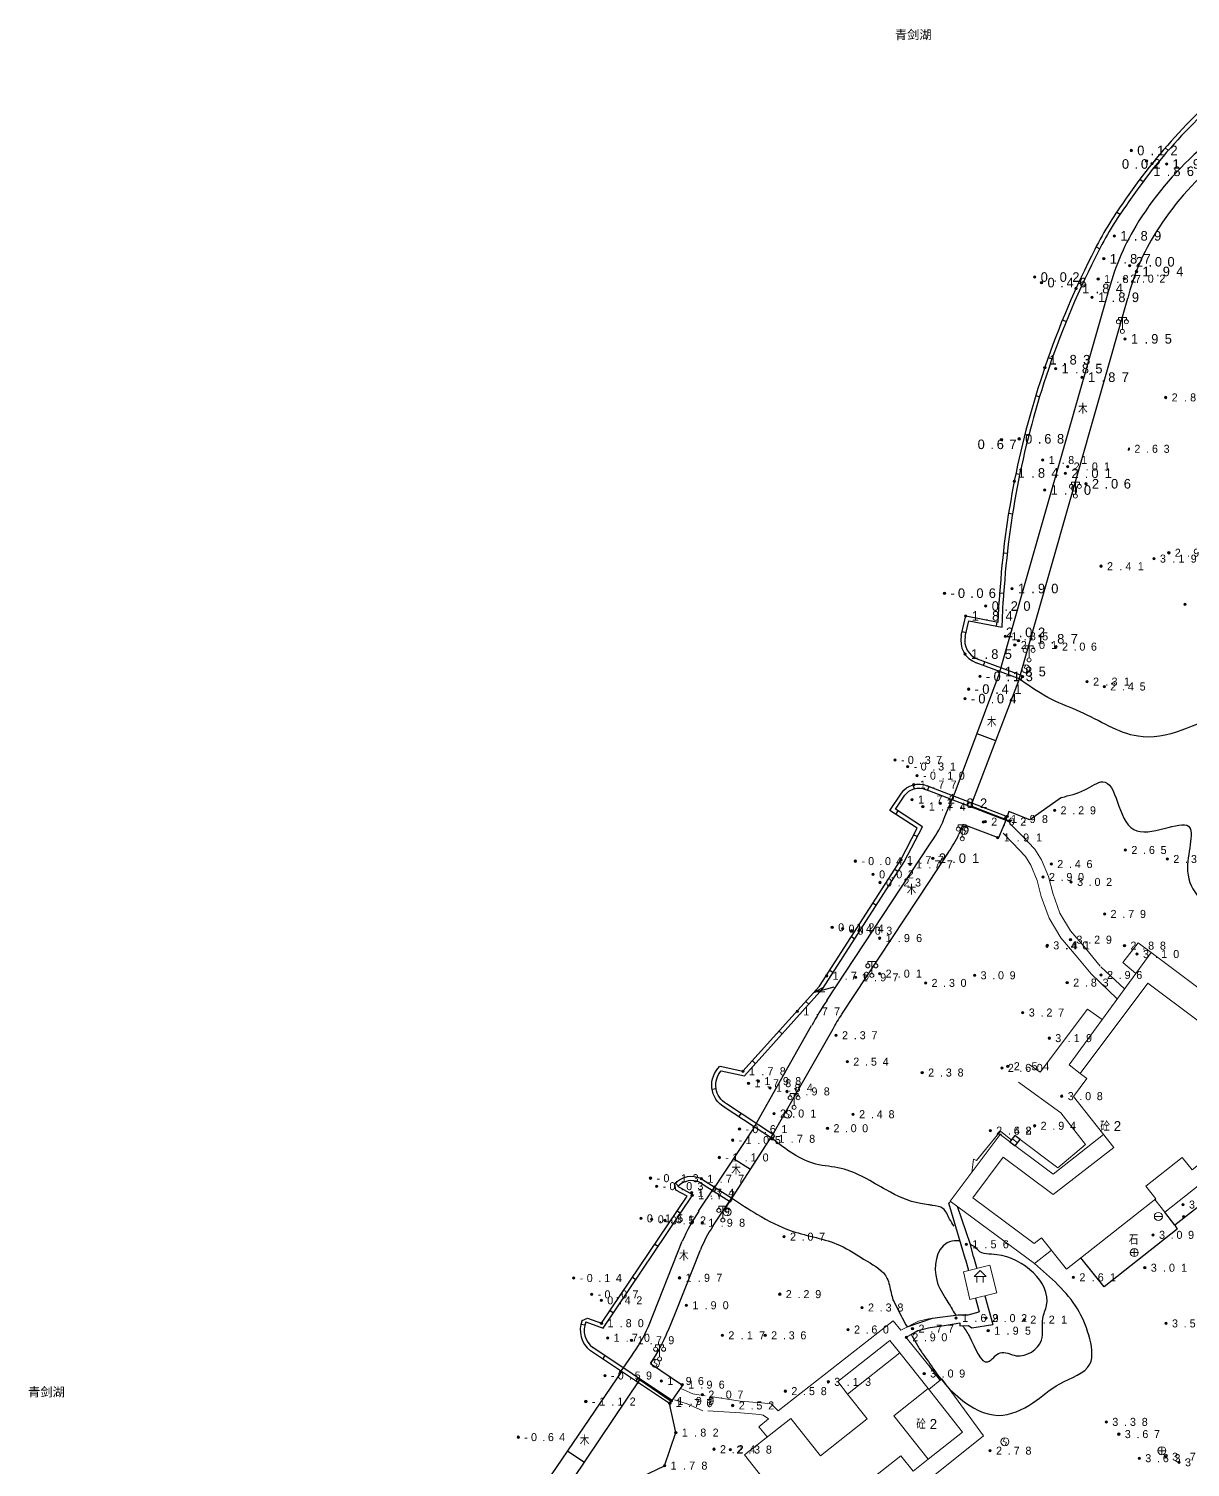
# Model space of a CAD drawing. Header units: metres. Extents: x 342272 to 345188, y 671156 to 672490.
# Drawn here: x 344131.6 to 344276.7, y 671543.2 to 671723 of the extents above; entities that cross this region are included whole.
import ezdxf

# ---------------------------------------------------------------- set-up
doc = ezdxf.new("R2010")
doc.units = ezdxf.units.M
doc.header["$LTSCALE"] = 0.5
doc.header["$MEASUREMENT"] = 0
doc.layers.add('00-地形', color=251, linetype='Continuous')
doc.layers.add('00-现状标高', color=2, linetype='Continuous', lineweight=0, plot=False)
for name, color, linetype, lineweight in [('公共设施纪念物', 8, 'Continuous', 0), ('普通房屋', 8, 'Continuous', 0), ('通讯及其他管线设施', 252, 'Continuous', 0)]:
    doc.layers.add(name, color=color, linetype=linetype, lineweight=lineweight)
doc.styles.add('左斜等线体4.0', font='', dxfattribs={"height": 2.25})
doc.styles.add('正等线体2.0', font='MCS_Chinese1.shx', dxfattribs={"height": 2, "bigfont": 'MCS_Chinese1big.shx'})
doc.styles.add('正等线体2.4', font='MCS_Chinese1.shx', dxfattribs={"height": 2.4, "bigfont": 'MCS_Chinese1big.shx'})
doc.styles.add('细等线体2.5', font='MCS_Chinese1.shx', dxfattribs={"height": 2.5, "bigfont": 'MCS_Chinese1big.shx'})
doc.styles.add('细等线体3.0', font='MCS_Chinese1.shx', dxfattribs={"height": 3, "bigfont": 'MCS_Chinese1big.shx'})
doc.styles.get('左斜等线体4.0').set_extended_font_data('黑体', italic=True)

# ---------------------------------------------------------------- blocks, each defined once
blk = doc.blocks.new('155210_1')
at = {"layer": '公共设施纪念物', "lineweight": 0}
for p, q in [((-1, 2.9), (-1, 3.5)), ((-1, 3.5), (1, 3.5)), ((0, 0.5), (0, 3.5)), ((1, 3.5), (1, 2.9))]:
    blk.add_line(p, q, dxfattribs=at)
for centre in [(-1, 2.4), (0, 0), (1, 2.4)]:
    blk.add_circle(centre, 0.5, dxfattribs=at)
blk = doc.blocks.new('174700')
at = {"layer": '通讯及其他管线设施', "linetype": 'Continuous', "lineweight": 0}
for p, q in [((0, 1), (-0.38, 0.18)), ((-0.38, 0.18), (0.38, -0.18)), ((0, -1), (0.38, -0.18))]:
    blk.add_line(p, q, dxfattribs=at)
blk.add_circle((0, 0), 1, dxfattribs=at)
blk = doc.blocks.new('174100')
at = {"layer": '通讯及其他管线设施', "lineweight": 0}
blk.add_line((-1, 0), (1, 0), dxfattribs=at)
blk.add_circle((0, 0), 1, dxfattribs=at)
blk = doc.blocks.new('174200')
at = {"layer": '通讯及其他管线设施', "lineweight": 0}
for p, q in [((-1, 0), (1, 0)), ((0, 1), (0, -1))]:
    blk.add_line(p, q, dxfattribs=at)
blk.add_circle((0, 0), 1, dxfattribs=at)
blk = doc.blocks.new('156602')
at = {"layer": '公共设施纪念物', "lineweight": 0}
for p, q in [((0, 3), (-1.5, 1.5)), ((-1.5, 1.5), (1.5, 1.5)), ((-0.8, 1.5), (-0.8, 0)), ((1.5, 1.5), (0, 3)), ((0.8, 1.5), (0.8, 0))]:
    blk.add_line(p, q, dxfattribs=at)
blk = doc.blocks.new('213400_1')
at = {"layer": '00-现状标高', "linetype": 'Continuous', "lineweight": 0}
h = blk.add_hatch(color=256, dxfattribs=at)
edge = h.paths.add_edge_path()
edge.add_arc((0, 0), 0.3, 0, 360)
blk.add_circle((0, 0), 0.3, dxfattribs=at)

msp = doc.modelspace()

# ---------------------------------------------------------------- hatches: boundary and pattern name
at = {"layer": '00-地形', "lineweight": -3}
h = msp.add_hatch(color=256, dxfattribs=at)
edge = h.paths.add_edge_path()
edge.add_line((344269.05, 671670.6), (344268.97, 671670.32))
edge.add_arc((344268.98, 671670.46), 0.15, 263.8519, 421.4665)

# ---------------------------------------------------------------- linework, layer by layer
for p, q in [((344273.58, 671708.08), (344273.96, 671707.75)), ((344270.42, 671704.16), (344270.82, 671703.86)), ((344267.52, 671700.05), (344267.94, 671699.77)), ((344268.24, 671701.09), (344268.23, 671701.08)), ((344269.9, 671698.27), (344269.9, 671698.28)), ((344269.9, 671698.28), (344269.9, 671698.28)), ((344264.95, 671695.7), (344265.4, 671695.47)), ((344264.37, 671694.54), (344264.37, 671694.53)), ((344262.75, 671691.19), (344263.2, 671690.98)), ((344252.93, 671642.6), (344266.43, 671689.95)), ((344255.32, 671641.69), (344268.89, 671689.29)), ((344260.75, 671686.58), (344261.21, 671686.39)), ((344258.97, 671681.88), (344259.44, 671681.72)), ((344258.24, 671679.71), (344258.23, 671679.71)), ((344257.4, 671677.11), (344257.88, 671676.97)), ((344256.05, 671672.28), (344256.53, 671672.15)), ((344269.05, 671670.6), (344268.97, 671670.32)), ((344254.92, 671667.38), (344255.41, 671667.28)), ((344254.01, 671662.44), (344254.51, 671662.36)), ((344253.34, 671657.46), (344253.84, 671657.41)), ((344252.9, 671652.46), (344253.4, 671652.43)), ((344252.72, 671648.79), (344252.84, 671651.43)), ((344252.84, 671651.43), (344252.84, 671651.44)), ((344253.19, 671648.19), (344253.34, 671651.41)), ((344248.1, 671647.13), (344248.66, 671649.58)), ((344248.59, 671647.02), (344249.04, 671648.99)), ((344248.66, 671649.58), (344252.72, 671648.79)), ((344249.04, 671648.99), (344253.19, 671648.19)), ((344252.55, 671648.82), (344252.45, 671648.33)), ((344248.1, 671647.13), (344248.1, 671647.13)), ((344248.21, 671647.62), (344248.7, 671647.51)), ((344252.93, 671642.6), (344247.17, 671627.2)), ((344255.56, 671641.62), (344249.97, 671643.73)), ((344249.97, 671643.73), (344249.97, 671643.73)), ((344255.74, 671642.09), (344250.14, 671644.2)), ((344250.88, 671643.39), (344251.06, 671643.85)), ((344252.82, 671642.64), (344252.93, 671642.6)), ((344255.32, 671641.69), (344249.47, 671626.33)), ((344255.42, 671641.64), (344255.32, 671641.69)), ((344255.56, 671641.62), (344255.74, 671642.09)), ((344250.05, 671634.9), (344252.39, 671634.01)), ((344242.06, 671628.48), (344242.2, 671628)), ((344243.81, 671628.38), (344244.29, 671628.2)), ((344244.05, 671628.29), (344243.87, 671627.82)), ((344244.29, 671628.2), (344253.84, 671624.53)), ((344239.17, 671625.29), (344240.62, 671627.45)), ((344239.86, 671625.43), (344241.04, 671627.17)), ((344243.63, 671627.91), (344244.11, 671627.73)), ((344244.11, 671627.73), (344253.66, 671624.06)), ((344246.05, 671624.54), (344247.17, 671627.2)), ((344247.17, 671627.2), (344246.96, 671627.28)), ((344248.96, 671626.4), (344248.78, 671625.94)), ((344249.47, 671626.33), (344249.27, 671625.85)), ((344249.6, 671626.29), (344249.47, 671626.33)), ((344260.62, 671626.91), (344256.66, 671624.12)), ((344242.6, 671623.06), (344239.17, 671625.29)), ((344243.25, 671623.24), (344239.86, 671625.43)), ((344239.93, 671624.79), (344240.2, 671625.21)), ((344249.27, 671625.85), (344253.72, 671624.14)), ((344253.62, 671624.61), (344253.44, 671624.15)), ((344253.66, 671624.06), (344253.84, 671624.53)), ((344254.03, 671625.13), (344253.84, 671624.53)), ((344256.66, 671624.12), (344254.03, 671625.13)), ((344240.55, 671619.09), (344242.6, 671623.06)), ((344240.98, 671618.84), (344243.25, 671623.24)), ((344248.32, 671623.53), (344247.81, 671622.3)), ((344252.76, 671621.86), (344248.32, 671623.53)), ((344253.72, 671624.14), (344252.76, 671621.86)), ((344253.66, 671624.06), (344254.33, 671623.89)), ((344254.24, 671623.75), (344253.66, 671624.06)), ((344253.66, 671624.06), (344254.44, 671624.06)), ((344231.31, 671601.52), (344244.1, 671620.94)), ((344242.18, 671622.25), (344242.62, 671622.02)), ((344244.1, 671620.94), (344244.7, 671621.85)), ((344230.39, 671603.31), (344240.55, 671619.09)), ((344246.46, 671620.01), (344244.09, 671616.41)), ((344230.79, 671603.01), (344240.98, 671618.84)), ((344239.79, 671617.92), (344240.22, 671617.65)), ((344244.09, 671616.41), (344233.14, 671599.8)), ((344237.09, 671613.71), (344237.51, 671613.44)), ((344234.38, 671609.51), (344234.8, 671609.24)), ((344231.67, 671605.31), (344232.09, 671605.04)), ((344220.81, 671592.68), (344230.39, 671603.31)), ((344220.99, 671592.13), (344230.79, 671603.01)), ((344229.75, 671602.58), (344232.21, 671603.23)), ((344229.75, 671602.58), (344230.88, 671603.2)), ((344228.68, 671601.42), (344229.05, 671601.08)), ((344231.04, 671602.6), (344229.75, 671602.58)), ((344222.17, 671585.6), (344229.4, 671598.39)), ((344232.04, 671597.96), (344224.23, 671584.25)), ((344225.34, 671597.7), (344225.71, 671597.37)), ((344221.99, 671593.99), (344222.36, 671593.65)), ((344217.95, 671593.31), (344220.81, 671592.68)), ((344218.11, 671592.76), (344220.99, 671592.13)), ((344216.95, 671590.46), (344217.45, 671590.54)), ((344224.77, 671584.65), (344218.74, 671588.62)), ((344224.5, 671584.24), (344218.47, 671588.2)), ((344220.32, 671586.98), (344220.59, 671587.4)), ((344222.17, 671585.6), (344216.9, 671577.62)), ((344218.8, 671575.84), (344224.73, 671585.03)), ((344222.01, 671585.71), (344222.17, 671585.6)), ((344224.23, 671584.25), (344224.37, 671584.16)), ((344224.77, 671584.65), (344224.5, 671584.24)), ((344254.79, 671584.67), (344254.17, 671583.86)), ((344254.17, 671583.86), (344254.84, 671583.36)), ((344255.45, 671584.16), (344254.79, 671584.67)), ((344254.84, 671583.36), (344255.45, 671584.16)), ((344221.77, 671580.43), (344219.65, 671581.76)), ((344283.63, 671580.4), (344274.77, 671573.46)), ((344212.44, 671577.83), (344212.31, 671578.61)), ((344212.39, 671578.69), (344212.75, 671578.34)), ((344213.85, 671577.06), (344212.44, 671577.83)), ((344214.57, 671577.24), (344212.68, 671578.27)), ((344215.28, 671575.21), (344217.3, 671578.26)), ((344215.38, 671578.81), (344219.24, 671576.37)), ((344215.59, 671579.27), (344215.65, 671579.24)), ((344215.65, 671579.24), (344219.51, 671576.79)), ((344217.3, 671578.26), (344217.17, 671578.35)), ((344217.46, 671578.09), (344217.2, 671577.67)), ((344203.14, 671561.2), (344213.85, 671577.06)), ((344203.33, 671560.6), (344214.57, 671577.24)), ((344217.06, 671573.31), (344219.41, 671576.86)), ((344219.24, 671576.37), (344219.51, 671576.79)), ((344219.41, 671576.86), (344219.51, 671576.79)), ((344246.55, 671576.21), (344246.76, 671576.41)), ((344248.1, 671571.01), (344246.55, 671576.21)), ((344212.61, 671575.23), (344213.03, 671574.95)), ((344249.23, 671571.02), (344247.62, 671575.77)), ((344274.77, 671573.46), (344273.53, 671575.07)), ((344275.09, 671572.97), (344265.97, 671565.76)), ((344274.77, 671573.46), (344275.09, 671572.97)), ((344209.01, 671560.78), (344213.23, 671571.44)), ((344209.81, 671571.09), (344210.23, 671570.81)), ((344248.64, 671569.18), (344248.1, 671571.01)), ((344249.61, 671569.48), (344249.23, 671571.02)), ((344212.39, 671562.5), (344215.49, 671570.36)), ((344248.64, 671569.18), (344249, 671567.78)), ((344249.61, 671569.48), (344250.03, 671568.04)), ((344265.97, 671565.76), (344263.05, 671569.39)), ((344207.02, 671566.95), (344207.43, 671566.67)), ((344249.89, 671564.33), (344250.33, 671562.63)), ((344251.02, 671564.61), (344252.04, 671561.06)), ((344200.74, 671561.56), (344201.37, 671561.83)), ((344201.37, 671561.83), (344203.14, 671561.2)), ((344204.22, 671562.8), (344204.63, 671562.52)), ((344211.45, 671560.23), (344212.39, 671562.5)), ((344241.32, 671560.74), (344244.49, 671561.85)), ((344244.49, 671561.85), (344247.7, 671562.27)), ((344247.7, 671562.27), (344248.95, 671562.26)), ((344248.95, 671562.26), (344250.33, 671562.63)), ((344200.58, 671561.1), (344201.07, 671560.98)), ((344201.2, 671561.36), (344203.33, 671560.6)), ((344241.96, 671559.89), (344242.68, 671560.31)), ((344242.68, 671560.31), (344243.99, 671560.61)), ((344243.99, 671560.61), (344244.22, 671560.66)), ((344244.22, 671560.66), (344245.95, 671560.93)), ((344245.95, 671560.93), (344247.22, 671561.13)), ((344247.22, 671561.13), (344247.91, 671561.26)), ((344247.91, 671561.26), (344247.92, 671560.86)), ((344247.92, 671560.86), (344249, 671560.91)), ((344249, 671560.91), (344249.41, 671560.62)), ((344249.41, 671560.62), (344252.04, 671561.06)), ((344211.9, 671551.58), (344202.06, 671558.17)), ((344201.78, 671557.76), (344201.77, 671557.77)), ((344211.62, 671551.17), (344201.78, 671557.76)), ((344203.31, 671556.73), (344203.59, 671557.15)), ((344205.54, 671555.15), (344206.89, 671557.09)), ((344205.65, 671555.16), (344191.48, 671534.43)), ((344205.36, 671555.27), (344205.54, 671555.15)), ((344209.27, 671556.17), (344213.24, 671553.48)), ((344243.98, 671555.94), (344245.45, 671554.06)), ((344207.88, 671554.14), (344193.99, 671533.5)), ((344207.46, 671553.95), (344207.74, 671554.36)), ((344207.63, 671553.77), (344207.88, 671554.14)), ((344207.75, 671553.69), (344207.63, 671553.77)), ((344211.83, 671551.43), (344207.88, 671554.14)), ((344213.24, 671553.48), (344211.83, 671551.43)), ((344211.9, 671551.58), (344211.62, 671551.17)), ((344212.43, 671547.53), (344211.62, 671551.17)), ((344211.03, 671543.4), (344212.43, 671547.53)), ((344200.94, 671543.82), (344198.9, 671545.23)), ((344208.24, 671542.06), (344211.03, 671543.4))]:
    msp.add_line(p, q, dxfattribs=at)
at = {"layer": '00-地形', "lineweight": 0}
for p, q in [((344254.16, 671623.63), (344255.57, 671622.24)), ((344253.35, 671622.45), (344254.48, 671621.21)), ((344254.48, 671621.21), (344256.11, 671619.52)), ((344255.57, 671622.24), (344257.3, 671620.45)), ((344256.11, 671619.52), (344256.8, 671618.43)), ((344257.3, 671620.45), (344258.14, 671619.11)), ((344258.14, 671619.11), (344258.98, 671617.01)), ((344256.8, 671618.43), (344257.56, 671616.54)), ((344257.56, 671616.54), (344258.09, 671614.51)), ((344258.98, 671617.01), (344259.52, 671614.96)), ((344258.09, 671614.51), (344259.06, 671611.82)), ((344259.52, 671614.96), (344260.42, 671612.46)), ((344260.42, 671612.46), (344261.76, 671610.22)), ((344259.06, 671611.82), (344260.54, 671609.34)), ((344261.76, 671610.22), (344263.6, 671608.07)), ((344260.54, 671609.34), (344262.46, 671607.11)), ((344270.18, 671608.73), (344268.27, 671606.29)), ((344262.46, 671607.11), (344264.31, 671604.86)), ((344263.6, 671608.07), (344265.46, 671605.81)), ((344268.27, 671606.29), (344269.92, 671604.92)), ((344263.85, 671600.43), (344257.96, 671592.57)), ((344265.69, 671599.15), (344263.85, 671600.43)), ((344257.96, 671592.57), (344256.72, 671593.45)), ((344255.25, 671591.34), (344260.55, 671587.49)), ((344260.55, 671587.49), (344263.61, 671583.52)), ((344250, 671581.52), (344253.01, 671585.19)), ((344253.01, 671585.19), (344254.3, 671584.14)), ((344260.16, 671580.62), (344255.45, 671584.16)), ((344263.61, 671583.52), (344260.16, 671580.62)), ((344249.4, 671580.04), (344249.64, 671581.7)), ((344249.64, 671581.7), (344250, 671581.52)), ((344246.55, 671576.21), (344246.76, 671576.41)), ((344248.1, 671571.01), (344246.55, 671576.21)), ((344249.23, 671571.02), (344247.62, 671575.77)), ((344248.64, 671569.18), (344248.1, 671571.01)), ((344249.61, 671569.48), (344249.23, 671571.02)), ((344242.73, 671561.45), (344243.99, 671561.73)), ((344243.99, 671561.73), (344244.49, 671561.85)), ((344244.49, 671561.85), (344247.7, 671562.27)), ((344247.7, 671562.27), (344248.95, 671562.26)), ((344248.95, 671562.26), (344250.33, 671562.63)), ((344225.22, 671550.26), (344239.6, 671561.48)), ((344239.6, 671561.48), (344240.54, 671560.35)), ((344240.54, 671560.35), (344242.73, 671561.45)), ((344241.24, 671559.47), (344242.68, 671560.31)), ((344242.68, 671560.31), (344243.99, 671560.61)), ((344243.99, 671560.61), (344244.22, 671560.66)), ((344244.22, 671560.66), (344245.95, 671560.93)), ((344245.95, 671560.93), (344247.22, 671561.13)), ((344247.22, 671561.13), (344247.91, 671561.26)), ((344247.91, 671561.26), (344247.92, 671560.86)), ((344247.92, 671560.86), (344249, 671560.91)), ((344249, 671560.91), (344249.41, 671560.62)), ((344249.41, 671560.62), (344252.04, 671561.06)), ((344213.05, 671553.05), (344214.56, 671552.39)), ((344212.25, 671551.62), (344213.83, 671551.13)), ((344213.83, 671551.13), (344215.79, 671550.27)), ((344214.56, 671552.39), (344216.1, 671552.13)), ((344216.74, 671552.05), (344220.48, 671551.46)), ((344220.48, 671551.46), (344223.14, 671551.26)), ((344223.14, 671551.26), (344224.32, 671551.11)), ((344224.32, 671551.11), (344225.22, 671550.26)), ((344216.43, 671550.24), (344220.49, 671549.99)), ((344220.49, 671549.99), (344222.92, 671549.81)), ((344224, 671549.24), (344222.78, 671548.26)), ((344222.92, 671549.81), (344223.35, 671549.73)), ((344223.35, 671549.73), (344224, 671549.24)), ((344222.78, 671548.26), (344223.84, 671546.99))]:
    msp.add_line(p, q, dxfattribs=at)
at = {"layer": '00-地形', "lineweight": 0, "flags": 128}
for points in [[(344270.18, 671608.73), (344271.83, 671607.53)], [(344264.31, 671604.86), (344267.59, 671601.74)], [(344268.5, 671602.98), (344265.52, 671605.75)], [(344248.64, 671569.18), (344249, 671567.78)], [(344249.61, 671569.48), (344250.03, 671568.04)], [(344249.89, 671564.33), (344250.33, 671562.63)], [(344251.02, 671564.61), (344252.04, 671561.06)], [(344241.23, 671559.43), (344243.98, 671555.94)], [(344243.98, 671555.94), (344245.45, 671554.06)]]:
    msp.add_lwpolyline(points, dxfattribs=at)
at = {"layer": '00-地形', "lineweight": -3}
for centre, radius, start, end in [((344326.63, 671661.99), 70.27, 127.7263, 146.2002), ((344326.63, 671661.99), 69.77, 127.7263, 146.2002), ((344304.43, 671677.52), 40.29, 131.4964, 148.987), ((344304.43, 671677.52), 37.74, 131.4963, 148.987), ((344305.58, 671674.63), 45.77, 144.6791, 154.2275), ((344305.58, 671674.63), 45.27, 144.6791, 154.2275), ((344296.56, 671682.3), 31.09, 149.0742, 165.7476), ((344296.56, 671682.3), 28.54, 149.0741, 165.8204), ((344358.22, 671647.01), 105.2, 153.1374, 161.8889), ((344358.22, 671647.01), 104.7, 153.1374, 161.8889), ((344360.94, 671645.45), 108.27, 161.5516, 176.8307), ((344360.94, 671645.45), 107.77, 161.5516, 176.8307), ((344268.98, 671670.46), 0.15, 263.8519, 61.4665), ((344250.97, 671646.49), 2.94, 167.5105, 250.2337), ((344250.97, 671646.49), 2.44, 167.5105, 250.2337), ((344235.45, 671628.21), 11.22, 325.5006, 340.8891), ((344232.43, 671629.82), 17.12, 325.0302, 333.9299), ((344255.4, 671584.69), 29.38, 145.0468, 152.208), ((344244.19, 671591.89), 13.58, 144.4029, 153.444), ((344214.41, 671576.69), 2.84, 65.2494, 137.5034), ((344214.41, 671576.69), 2.34, 65.2494, 137.5034), ((344237.29, 671560.81), 26.3, 146.7955, 156.1515), ((344229.58, 671564.78), 15.15, 145.7227, 158.3966), ((344203.63, 671560.31), 3.15, 156.4512, 233.7715), ((344203.63, 671560.31), 2.65, 156.4512, 233.7715), ((344186.63, 671571.17), 24.67, 325.1968, 335.0928), ((344189.09, 671569.61), 24.24, 326.3301, 337.2417), ((344203.17, 671547.78), 9.1, 19.0397, 21.8136)]:
    msp.add_arc(centre, radius, start, end, dxfattribs=at)
at = {"layer": '00-地形', "lineweight": -3, "extrusion": (0, 0, -1)}
for centre, radius, start, end in [((-344242.79, 671625.94), 2.64, 34.9738, 113.0968), ((-344242.79, 671625.94), 2.14, 34.9738, 113.0968), ((-344220.13, 671590.95), 3.21, 300.742, 47.1405), ((-344220.13, 671590.95), 2.71, 300.742, 41.7921)]:
    msp.add_arc(centre, radius, start, end, dxfattribs=at)
at = {"layer": '00-地形', "lineweight": -3}
for points in [[(344260.62, 671626.91), (344263.55, 671627.87), (344265.78, 671628.86), (344269.64, 671622.91), (344276.5, 671623.31), (344276.38, 671617.68), (344280.65, 671611.91), (344287.24, 671607.26), (344293.7, 671606.23), (344299.53, 671602.54), (344298.23, 671598.12), (344296.71, 671593.77), (344300.15, 671589.94), (344303, 671587.52), (344306.58, 671585.39), (344310.01, 671587.72), (344311.34, 671590.56), (344312.02, 671594.09), (344307.63, 671598.33), (344303.28, 671603.68), (344295.64, 671606.65), (344293.45, 671613.33), (344290.71, 671621.18), (344286.92, 671628.17), (344283.65, 671633.7), (344280.62, 671636.5), (344275.67, 671635.3), (344270.18, 671634.54), (344262.94, 671637.62), (344259.4, 671639.14), (344255.61, 671641.51), (344255.42, 671641.64)], [(344244.01, 671576), (344243.01, 671576.15), (344238.72, 671577.85), (344233.07, 671580.55), (344229.93, 671581.09), (344224.5, 671584.24)], [(344219.51, 671576.79), (344222.56, 671574.83), (344226.96, 671572.72), (344232.88, 671570.95), (344236.33, 671568.95), (344238.81, 671566.85), (344239.33, 671564.98), (344239.56, 671564.14)], [(344247.2, 671573.33), (344246.64, 671574.21), (344245.81, 671575.53), (344244.49, 671575.92), (344244.01, 671576)], [(344247.96, 671571.48), (344247.59, 671571.51), (344246.32, 671571.23), (344245.03, 671566.57), (344246.28, 671564.06), (344247.36, 671562.28), (344247.39, 671562.23)], [(344248.25, 671560.88), (344249.12, 671559.54), (344251.43, 671556.38), (344252.95, 671557.51), (344254.97, 671557.14), (344258.1, 671559.07), (344258.28, 671561.81), (344258.75, 671563.43), (344252.54, 671569.76), (344250.2, 671570.31), (344249.83, 671570.69), (344249.23, 671571.02)], [(344243.98, 671556.41), (344245.54, 671554.24), (344247.99, 671551.74), (344252.71, 671549.69), (344257.02, 671551.25), (344260.43, 671553.64), (344264.16, 671556.08), (344264.02, 671559.72), (344262.62, 671562.98), (344257.25, 671568.66)], [(344239.56, 671564.14), (344240.14, 671563), (344240.72, 671561.86), (344241.32, 671560.74)], [(344241.83, 671559.82), (344242.5, 671558.63), (344243.21, 671557.48), (344243.98, 671556.41)]]:
    msp.add_spline(points, degree=3, dxfattribs=at)
at = {"layer": '公共设施纪念物', "lineweight": 0, "flags": 128}
msp.add_lwpolyline([(344248.36, 671567.63), (344249.16, 671564.15), (344252.52, 671564.98), (344251.66, 671568.44), (344248.36, 671567.63)], dxfattribs=at)
at = {"layer": '普通房屋', "lineweight": 0}
for p, q in [((344254.79, 671584.67), (344254.17, 671583.86)), ((344255.14, 671583.76), (344254.48, 671584.26)), ((344255.45, 671584.16), (344254.79, 671584.67)), ((344255.45, 671584.15), (344254.79, 671584.66)), ((344254.84, 671583.36), (344255.45, 671584.16))]:
    msp.add_line(p, q, dxfattribs=at)
at = {"layer": '普通房屋', "lineweight": 0, "flags": 128}
for points in [[(344262.97, 671592.4), (344261.56, 671593.51), (344271.83, 671607.53), (344279.67, 671601.66)], [(344249.56, 671576.87), (344257.21, 671571.16), (344258.14, 671571.88), (344261.24, 671567.96), (344272.39, 671576.76), (344271.15, 671578.33), (344275.7, 671581.93), (344276.94, 671580.36), (344282.59, 671584.82), (344278.87, 671589.53), (344284.36, 671593.87), (344281.26, 671597.79), (344282.04, 671598.41), (344279.67, 671601.66), (344277.71, 671598.99), (344271.39, 671603.7), (344262.97, 671592.4), (344263.78, 671591.8), (344262.1, 671589.54), (344267.14, 671583.18), (344259.58, 671577.3), (344253.34, 671581.95), (344249.56, 671576.87)], [(344272.27, 671576.67), (344273.53, 671575.07), (344290.24, 671588.3), (344285.26, 671594.5), (344284.36, 671593.87)], [(344259.37, 671570.33), (344257.25, 671568.66), (344246.71, 671576.45), (344252.95, 671584.77), (344259.58, 671579.82), (344265.86, 671584.79)], [(344240.41, 671557.49), (344239.18, 671559.06), (344232.66, 671553.9), (344233.89, 671552.34)], [(344243.97, 671553.03), (344240.43, 671557.51), (344233.89, 671552.34), (344236.33, 671549.24), (344230.49, 671544.63), (344226.8, 671549.31), (344221.01, 671544.74), (344224.7, 671540.06), (344221.94, 671537.88)], [(344243.96, 671544.2), (344248.26, 671547.6), (344243.97, 671553.03), (344239.67, 671549.63), (344243.96, 671544.2)], [(344243.95, 671541.58), (344250.87, 671547.13), (344245.68, 671554.24), (344244.04, 671552.94)], [(344221.94, 671537.88), (344225.81, 671532.99), (344240.56, 671544.64), (344242.08, 671542.72), (344243.96, 671544.2)]]:
    msp.add_lwpolyline(points, dxfattribs=at)

# ---------------------------------------------------------------- block references
at = {"layer": '00-现状标高', "lineweight": 0, "xscale": 0.5, "yscale": 0.5, "zscale": 0.5}
for p in [(344269.33, 671707.74), (344271.24, 671706.42), (344271.92, 671706.1), (344273.75, 671706.05), (344267.22, 671697.07), (344265.91, 671694.21), (344269.14, 671693.35), (344257.27, 671691.92), (344258.12, 671691.24), (344265.2, 671691.68), (344268.47, 671691.72), (344269.99, 671692.62), (344262.43, 671690.5), (344264.44, 671689.4), (344268.55, 671684.2), (344258.54, 671680.62), (344259.88, 671680.49), (344263.18, 671679.41), (344273.64, 671676.88), (344253.12, 671671.61), (344255.33, 671671.71), (344258.28, 671669.06), (344261.39, 671668.25), (344254.73, 671666.42), (344261.11, 671667.4), (344263.67, 671666.09), (344258.51, 671665.31), (344272.17, 671656.74), (344274.03, 671657.47), (344265.56, 671655.8), (344246, 671652.42), (344254.43, 671653), (344248.66, 671649.58), (344251.15, 671650.81), (344276.05, 671651.03), (344253.61, 671647.03), (344254.79, 671645.94), (344255.25, 671646.48), (344256.8, 671646.72), (344248.56, 671644.81), (344259.94, 671645.74), (344252.8, 671642.62), (344250.42, 671642.02), (344255.75, 671642.01), (344263.82, 671641.37), (344265.96, 671640.76), (344248.55, 671639.24), (344249.01, 671640.43), (344239.82, 671631.58), (344241.4, 671630.76), (344242.17, 671628.51), (344242.57, 671629.62), (344241.95, 671626.64), (344245.47, 671626.17), (344243.29, 671625.75), (344253.84, 671624.53), (344259.75, 671625.28), (344250.84, 671623.83), (344251.09, 671623.87), (344253.58, 671624.2), (344252.65, 671621.89), (344234.87, 671618.94), (344240.55, 671619.09), (344244.54, 671619.3), (344268.6, 671620.33), (344273.84, 671619.2), (344237.08, 671617.28), (344241.69, 671618.53), (344259.34, 671618.58), (344237.94, 671616.27), (344258.31, 671616.96), (344261.82, 671616.34), (344266, 671612.34), (344231.96, 671610.67), (344233.26, 671610.5), (344234.39, 671610.24), (344237.89, 671609.32), (344258.82, 671608.32), (344258.84, 671608.41), (344261.74, 671609.12), (344268.49, 671608.38), (344270.05, 671607.33), (344231.26, 671604.61), (344237.89, 671604.88), (344249.76, 671604.68), (344265.56, 671604.71), (344234.91, 671604.43), (344243.63, 671603.72), (344261.33, 671603.76), (344227.61, 671600.17), (344255.78, 671600.02), (344232.45, 671597.18), (344259.09, 671596.82), (344233.85, 671593.88), (344220.82, 671592.68), (344243.21, 671592.52), (344253.17, 671593.1), (344253.91, 671593.31), (344221.51, 671591.19), (344222.75, 671591.45), (344224.2, 671590.61), (344226.32, 671590.16), (344260.65, 671589.57), (344224.7, 671587.4), (344234.58, 671587.31), (344220.38, 671585.46), (344231.38, 671585.56), (344251.71, 671585.26), (344257.26, 671585.87), (344219.53, 671584.08), (344224.5, 671584.24), (344217.85, 671581.91), (344209.26, 671579.33), (344210.04, 671578.32), (344215.63, 671579.25), (344214.39, 671577.5), (344214.47, 671577.2), (344275.8, 671576.02), (344208.06, 671574.3), (344209.42, 671574.18), (344211.08, 671574.04), (344275.9, 671574.51), (344215.74, 671573.75), (344272.06, 671572.24), (344225.95, 671572.01), (344248.72, 671571.07), (344199.67, 671566.84), (344212.89, 671566.87), (344262.11, 671566.93), (344271.03, 671568.13), (344201.92, 671564.81), (344203.11, 671564.06), (344213.75, 671563.44), (344225.42, 671564.83), (344235.69, 671563.16), (344247.45, 671561.85), (344251.2, 671561.84), (344255.97, 671561.65), (344203.14, 671561.2), (344218.24, 671559.69), (344223.59, 671559.68), (344233.95, 671560.41), (344242, 671560.52), (344251.46, 671560.26), (344273.68, 671561.18), (344203.91, 671559.37), (344206.89, 671559.07), (344241.23, 671559.43), (344203.57, 671554.66), (344243.46, 671554.91), (344210.62, 671553.98), (344213.22, 671553.52), (344226.11, 671552.71), (344231.48, 671553.88), (344201.18, 671551.42), (344211.65, 671551.23), (344211.68, 671551.21), (344211.87, 671551.48), (344215.74, 671552.28), (344219.54, 671550.92), (344266.22, 671548.87), (344212.43, 671547.53), (344267.78, 671547.34), (344192.74, 671546.96), (344217.2, 671545.46), (344219.25, 671545.41), (344251.69, 671545.27), (344270.34, 671544.33), (344273.69, 671544.51), (344275.31, 671543.82), (344211.03, 671543.4)]:
    msp.add_blockref('213400_1', p, dxfattribs=at)
at = {"layer": '公共设施纪念物', "lineweight": 0, "xscale": 0.5, "yscale": 0.5, "zscale": 0.5}
for name, p in [('155210_1', (344268.23, 671685.14)), ('155210_1', (344262.35, 671664.56)), ('155210_1', (344256.56, 671644.08)), ('155210_1', (344248.22, 671621.74)), ('155210_1', (344236.92, 671604.66)), ('155210_1', (344227.21, 671588.17)), ('155210_1', (344218.3, 671574.09)), ('156602', (344250.44, 671566.3)), ('155210_1', (344210.4, 671556.75))]:
    msp.add_blockref(name, p, dxfattribs=at)
at = {"layer": '通讯及其他管线设施', "lineweight": 0, "xscale": 0.5, "yscale": 0.5, "zscale": 0.5}
for name, p in [('174700', (344256.16, 671642.99)), ('174700', (344248.45, 671622.79)), ('174700', (344226.42, 671587.34)), ('174700', (344218.84, 671575.11)), ('174100', (344272.72, 671574.54)), ('174200', (344269.71, 671570.03)), ('174700', (344209.9, 671556.19)), ('174700', (344253.54, 671546.39)), ('174200', (344273.16, 671545.27))]:
    msp.add_blockref(name, p, dxfattribs=at)

# ---------------------------------------------------------------- texts
at = {"layer": '00-地形', "lineweight": -3, "style": '左斜等线体4.0', "oblique": 345}
for p in [(344239.79, 671721.65), (344131.48, 671552.05)]:
    msp.add_text('青剑湖', height=1.125, dxfattribs=at).set_placement(p)
at = {"layer": '00-地形', "lineweight": -3}
for s, style, p in [('木', '细等线体2.5', (344262.69, 671674.84)), ('木', '细等线体2.5', (344251.3, 671635.69)), ('木', '细等线体2.5', (344241.28, 671614.75)), ('木', '细等线体2.5', (344219.36, 671579.76)), ('石', '细等线体3.0', (344269.04, 671571.03)), ('木', '细等线体2.5', (344212.83, 671569.02)), ('木', '细等线体2.5', (344200.43, 671545.94))]:
    msp.add_text(s, height=1.25, dxfattribs=dict(at, style=style)).set_placement(p)
at = {"layer": '00-现状标高', "lineweight": 0, "attachment_point": 4, "line_spacing_factor": 0.722892}
for s, insert, char_height, style in [('\\T1.864;0.12', (344270.08, 671707.74), 1.2, '正等线体2.4'), ('\\T1.773;0.02', (344268.17, 671706.05), 1.2, '正等线体2.4'), ('\\T1.877;1.86', (344272.09, 671705.14), 1.2, '正等线体2.4'), ('\\T1.891;1.92', (344274.5, 671706.05), 1.2, '正等线体2.4'), ('\\T1.891;1.89', (344267.97, 671697.07), 1.2, '正等线体2.4'), ('\\T1.891;1.87', (344266.66, 671694.2), 1.2, '正等线体2.4'), ('\\T1.773;2.00', (344269.91, 671693.83), 1.2, '正等线体2.4'), ('\\T1.891;1.94', (344270.74, 671692.62), 1.2, '正等线体2.4'), ('\\T1.773;0.02', (344258.02, 671691.92), 1.2, '正等线体2.4'), ('\\T1.783;0.46', (344258.87, 671691.23), 1.2, '正等线体2.4'), ('\\T1.891;1.84', (344263.18, 671690.49), 1.2, '正等线体2.4'), ('\\T2.069;1.87', (344265.95, 671691.68), 1, '正等线体2.0'), ('\\T1.952;2.02', (344269.22, 671691.72), 1, '正等线体2.0'), ('\\T1.891;1.89', (344265.19, 671689.39), 1.2, '正等线体2.4'), ('\\T1.891;1.95', (344269.3, 671684.2), 1.2, '正等线体2.4'), ('\\T1.891;1.83', (344259.1, 671681.59), 1.2, '正等线体2.4'), ('\\T1.891;1.85', (344260.63, 671680.48), 1.2, '正等线体2.4'), ('\\T1.891;1.87', (344263.93, 671679.41), 1.2, '正等线体2.4'), ('\\T2.069;2.81', (344274.39, 671676.88), 1, '正等线体2.0'), ('\\T1.783;0.67', (344250.14, 671671.02), 1.2, '正等线体2.4'), ('\\T1.783;0.68', (344256.08, 671671.71), 1.2, '正等线体2.4'), ('\\T2.176;1.81', (344259.03, 671669.06), 1, '正等线体2.0'), ('\\T1.966;2.63', (344269.73, 671670.46), 1, '正等线体2.0'), ('\\T1.891;1.84', (344255.14, 671667.44), 1.2, '正等线体2.4'), ('\\T1.864;2.01', (344261.86, 671667.4), 1.2, '正等线体2.4'), ('\\T2.037;2.01', (344262.14, 671668.25), 1, '正等线体2.0'), ('\\T1.864;1.90', (344259.26, 671665.31), 1.2, '正等线体2.4'), ('\\T1.783;2.06', (344264.42, 671666.09), 1.2, '正等线体2.4'), ('\\T2.069;3.19', (344272.92, 671656.74), 1, '正等线体2.0'), ('\\T2.069;2.91', (344274.78, 671657.47), 1, '正等线体2.0'), ('\\T2.069;2.41', (344266.31, 671655.8), 1, '正等线体2.0'), ('\\T1.864;1.90', (344255.18, 671653), 1.2, '正等线体2.4'), ('\\T1.729;-0.06', (344246.75, 671652.42), 1.2, '正等线体2.4'), ('\\T1.891;1.84', (344249.41, 671649.58), 1.2, '正等线体2.4'), ('\\T1.773;0.20', (344251.9, 671650.81), 1.2, '正等线体2.4'), ('\\T1.794;2.02', (344253.68, 671647.52), 1.2, '正等线体2.4'), ('\\T2.069;1.85', (344254.36, 671647.03), 1, '正等线体2.0'), ('\\T2.037;2.01', (344255.54, 671645.94), 1, '正等线体2.0'), ('\\T1.891;1.87', (344257.55, 671646.72), 1.2, '正等线体2.4'), ('\\T1.940;2.06', (344260.69, 671645.74), 1, '正等线体2.0'), ('\\T1.891;1.85', (344249.31, 671644.81), 1.2, '正等线体2.4'), ('\\T1.801;-0.13', (344251.17, 671642.02), 1.2, '正等线体2.4'), ('\\T1.891;1.85', (344253.55, 671642.62), 1.2, '正等线体2.4'), ('\\T1.801;-0.41', (344249.76, 671640.43), 1.2, '正等线体2.4'), ('\\T2.069;2.31', (344264.57, 671641.37), 1, '正等线体2.0'), ('\\T1.979;2.45', (344266.71, 671640.76), 1, '正等线体2.0'), ('\\T1.737;-0.04', (344249.3, 671639.24), 1.2, '正等线体2.4'), ('\\T1.902;-0.37', (344240.57, 671631.58), 1, '正等线体2.0'), ('\\T1.962;-0.31', (344242.15, 671630.76), 1, '正等线体2.0'), ('\\T1.941;-0.10', (344243.32, 671629.62), 1, '正等线体2.0'), ('\\T2.069;1.77', (344242.92, 671628.51), 1, '正等线体2.0'), ('\\T2.069;1.72', (344242.7, 671626.64), 1, '正等线体2.0'), ('\\T1.891;1.82', (344246.22, 671626.17), 1.2, '正等线体2.4'), ('\\T2.069;1.74', (344244.04, 671625.75), 1, '正等线体2.0'), ('\\T2.069;1.98', (344254.33, 671624.2), 1, '正等线体2.0'), ('\\T1.979;2.29', (344260.5, 671625.28), 1, '正等线体2.0'), ('\\T1.952;2.02', (344251.84, 671623.87), 1, '正等线体2.0'), ('\\T2.176;1.91', (344253.4, 671621.89), 1, '正等线体2.0'), ('\\T1.884;-0.04', (344235.62, 671618.94), 1, '正等线体2.0'), ('\\T2.069;1.77', (344241.3, 671619.09), 1, '正等线体2.0'), ('\\T1.864;2.01', (344245.29, 671619.3), 1.2, '正等线体2.4'), ('\\T1.966;2.46', (344260.09, 671618.57), 1, '正等线体2.0'), ('\\T1.966;2.65', (344269.35, 671620.33), 1, '正等线体2.0'), ('\\T1.979;2.38', (344274.59, 671619.2), 1, '正等线体2.0'), ('\\T1.927;0.02', (344237.83, 671617.28), 1, '正等线体2.0'), ('\\T2.069;1.77', (344242.44, 671618.53), 1, '正等线体2.0'), ('\\T1.952;2.90', (344259.06, 671616.96), 1, '正等线体2.0'), ('\\T1.952;0.23', (344238.69, 671616.27), 1, '正等线体2.0'), ('\\T1.952;3.02', (344262.57, 671616.34), 1, '正等线体2.0'), ('\\T1.979;2.79', (344266.75, 671612.34), 1, '正等线体2.0'), ('\\T2.037;0.12', (344232.71, 671610.67), 1, '正等线体2.0'), ('\\T1.952;0.44', (344234.01, 671610.5), 1, '正等线体2.0'), ('\\T1.927;0.03', (344235.14, 671610.24), 1, '正等线体2.0'), ('\\T2.053;1.96', (344238.64, 671609.32), 1, '正等线体2.0'), ('\\T2.069;3.41', (344259.59, 671608.41), 1, '正等线体2.0'), ('\\T1.952;3.40', (344259.59, 671608.41), 1, '正等线体2.0'), ('\\T1.979;3.29', (344262.49, 671609.12), 1, '正等线体2.0'), ('\\T1.979;2.88', (344269.24, 671608.38), 1, '正等线体2.0'), ('\\T2.037;3.10', (344270.8, 671607.33), 1, '正等线体2.0'), ('\\T2.053;1.76', (344232.01, 671604.61), 1, '正等线体2.0'), ('\\T2.069;1.97', (344235.66, 671604.42), 1, '正等线体2.0'), ('\\T2.037;2.01', (344238.64, 671604.88), 1, '正等线体2.0'), ('\\T1.952;3.09', (344250.51, 671604.67), 1, '正等线体2.0'), ('\\T1.966;2.96', (344266.31, 671604.71), 1, '正等线体2.0'), ('\\T1.952;2.30', (344244.38, 671603.72), 1, '正等线体2.0'), ('\\T1.979;2.83', (344262.08, 671603.76), 1, '正等线体2.0'), ('\\T2.069;1.77', (344228.36, 671600.17), 1, '正等线体2.0'), ('\\T1.979;3.27', (344256.53, 671600.02), 1, '正等线体2.0'), ('\\T1.979;2.37', (344233.2, 671597.18), 1, '正等线体2.0'), ('\\T2.069;3.19', (344259.84, 671596.82), 1, '正等线体2.0'), ('\\T1.979;2.54', (344234.6, 671593.88), 1, '正等线体2.0'), ('\\T2.069;1.78', (344221.57, 671592.68), 1, '正等线体2.0'), ('\\T1.979;2.38', (344243.96, 671592.52), 1, '正等线体2.0'), ('\\T1.940;2.60', (344253.92, 671593.1), 1, '正等线体2.0'), ('\\T1.979;2.54', (344254.66, 671593.31), 1, '正等线体2.0'), ('\\T2.069;1.78', (344222.26, 671591.19), 1, '正等线体2.0'), ('\\T2.069;1.98', (344223.5, 671591.45), 1, '正等线体2.0'), ('\\T2.069;1.84', (344224.95, 671590.61), 1, '正等线体2.0'), ('\\T2.069;1.98', (344227.07, 671590.16), 1, '正等线体2.0'), ('\\T1.952;3.08', (344261.4, 671589.57), 1, '正等线体2.0'), ('\\T2.037;2.01', (344225.45, 671587.4), 1, '正等线体2.0'), ('\\T1.979;2.48', (344235.33, 671587.31), 1, '正等线体2.0'), ('\\T1.951;-0.61', (344221.13, 671585.45), 1, '正等线体2.0'), ('\\T1.927;2.00', (344232.13, 671585.56), 1, '正等线体2.0'), ('\\T1.979;2.48', (344252.46, 671585.26), 1, '正等线体2.0'), ('\\T1.966;2.62', (344252.46, 671585.26), 1, '正等线体2.0'), ('\\T1.979;2.94', (344258.01, 671585.87), 1, '正等线体2.0'), ('\\T1.962;-1.05', (344220.28, 671584.08), 1, '正等线体2.0'), ('\\T2.069;1.78', (344225.25, 671584.24), 1, '正等线体2.0'), ('\\T2.029;-1.10', (344218.6, 671581.91), 1, '正等线体2.0'), ('\\T1.962;-0.13', (344210.01, 671579.32), 1, '正等线体2.0'), ('\\T2.069;1.77', (344216.38, 671579.25), 1, '正等线体2.0'), ('\\T1.884;-0.03', (344210.79, 671578.32), 1, '正等线体2.0'), ('\\T2.069;1.74', (344215.14, 671577.5), 1, '正等线体2.0'), ('\\T2.069;1.77', (344215.22, 671577.2), 1, '正等线体2.0'), ('\\T2.176;3.11', (344276.55, 671576.02), 1, '正等线体2.0'), ('\\T2.037;0.15', (344208.81, 671574.3), 1, '正等线体2.0'), ('\\T2.037;0.31', (344210.17, 671574.18), 1, '正等线体2.0'), ('\\T1.952;0.52', (344211.83, 671574.04), 1, '正等线体2.0'), ('\\T2.069;1.98', (344216.49, 671573.75), 1, '正等线体2.0'), ('\\T1.952;2.07', (344226.7, 671572.01), 1, '正等线体2.0'), ('\\T1.952;3.09', (344272.81, 671572.24), 1, '正等线体2.0'), ('\\T2.053;1.56', (344249.47, 671571.06), 1, '正等线体2.0'), ('\\T1.962;-0.14', (344200.42, 671566.84), 1, '正等线体2.0'), ('\\T2.069;1.97', (344213.64, 671566.87), 1, '正等线体2.0'), ('\\T2.053;2.61', (344262.86, 671566.93), 1, '正等线体2.0'), ('\\T2.037;3.01', (344271.78, 671568.13), 1, '正等线体2.0'), ('\\T1.884;-0.07', (344202.67, 671564.8), 1, '正等线体2.0'), ('\\T1.979;2.29', (344226.17, 671564.83), 1, '正等线体2.0'), ('\\T1.952;0.42', (344203.86, 671564.06), 1, '正等线体2.0'), ('\\T2.037;1.90', (344214.5, 671563.44), 1, '正等线体2.0'), ('\\T1.979;2.38', (344236.44, 671563.16), 1, '正等线体2.0'), ('\\T2.037;1.80', (344203.89, 671561.2), 1, '正等线体2.0'), ('\\T2.053;1.69', (344248.2, 671561.85), 1, '正等线体2.0'), ('\\T1.952;2.02', (344251.95, 671561.83), 1, '正等线体2.0'), ('\\T2.069;2.21', (344256.72, 671561.65), 1, '正等线体2.0'), ('\\T1.979;3.54', (344274.43, 671561.17), 1, '正等线体2.0'), ('\\T2.037;1.70', (344204.66, 671559.37), 1, '正等线体2.0'), ('\\T2.069;2.17', (344218.99, 671559.69), 1, '正等线体2.0'), ('\\T1.966;2.36', (344224.34, 671559.68), 1, '正等线体2.0'), ('\\T1.940;2.60', (344234.7, 671560.41), 1, '正等线体2.0'), ('\\T1.952;2.90', (344241.98, 671559.43), 1, '正等线体2.0'), ('\\T1.979;2.77', (344242.75, 671560.52), 1, '正等线体2.0'), ('\\T2.069;1.95', (344252.21, 671560.26), 1, '正等线体2.0'), ('\\T2.069;1.79', (344207.64, 671559.07), 1, '正等线体2.0'), ('\\T1.902;-0.59', (344204.32, 671554.66), 1, '正等线体2.0'), ('\\T2.053;1.96', (344211.37, 671553.98), 1, '正等线体2.0'), ('\\T2.069;3.13', (344232.23, 671553.87), 1, '正等线体2.0'), ('\\T1.952;3.09', (344244.21, 671554.91), 1, '正等线体2.0'), ('\\T2.053;1.96', (344213.97, 671553.52), 1, '正等线体2.0'), ('\\T1.952;2.07', (344216.49, 671552.28), 1, '正等线体2.0'), ('\\T1.979;2.58', (344226.86, 671552.71), 1, '正等线体2.0'), ('\\T2.054;-1.12', (344201.93, 671551.42), 1, '正等线体2.0'), ('\\T2.069;1.77', (344212.4, 671551.23), 1, '正等线体2.0'), ('\\T2.053;1.76', (344212.43, 671551.21), 1, '正等线体2.0'), ('\\T2.069;1.99', (344212.62, 671551.48), 1, '正等线体2.0'), ('\\T1.979;2.52', (344220.29, 671550.92), 1, '正等线体2.0'), ('\\T1.979;3.38', (344266.97, 671548.87), 1, '正等线体2.0'), ('\\T1.893;-0.64', (344193.49, 671546.96), 1, '正等线体2.0'), ('\\T2.069;1.82', (344213.18, 671547.53), 1, '正等线体2.0'), ('\\T1.966;3.67', (344268.53, 671547.34), 1, '正等线体2.0'), ('\\T1.979;2.24', (344217.95, 671545.46), 1, '正等线体2.0'), ('\\T1.979;2.38', (344220, 671545.41), 1, '正等线体2.0'), ('\\T1.979;2.78', (344252.44, 671545.27), 1, '正等线体2.0'), ('\\T2.069;1.78', (344211.78, 671543.4), 1, '正等线体2.0'), ('\\T1.966;3.63', (344271.09, 671544.33), 1, '正等线体2.0'), ('\\T1.979;3.73', (344274.44, 671544.51), 1, '正等线体2.0'), ('\\T1.940;3.60', (344276.06, 671543.82), 1, '正等线体2.0')]:
    msp.add_mtext(s, dxfattribs=dict(at, insert=insert, char_height=char_height, style=style))
at = {"layer": '普通房屋', "lineweight": 0, "char_height": 1.25, "attachment_point": 5, "line_spacing_factor": 0.722892, "style": '细等线体2.5'}
for insert in [(344266.96, 671585.83), (344243.97, 671548.61)]:
    msp.add_mtext('\\T1.403;砼2', dxfattribs=dict(at, insert=insert))

doc.saveas('drawing.dxf')
